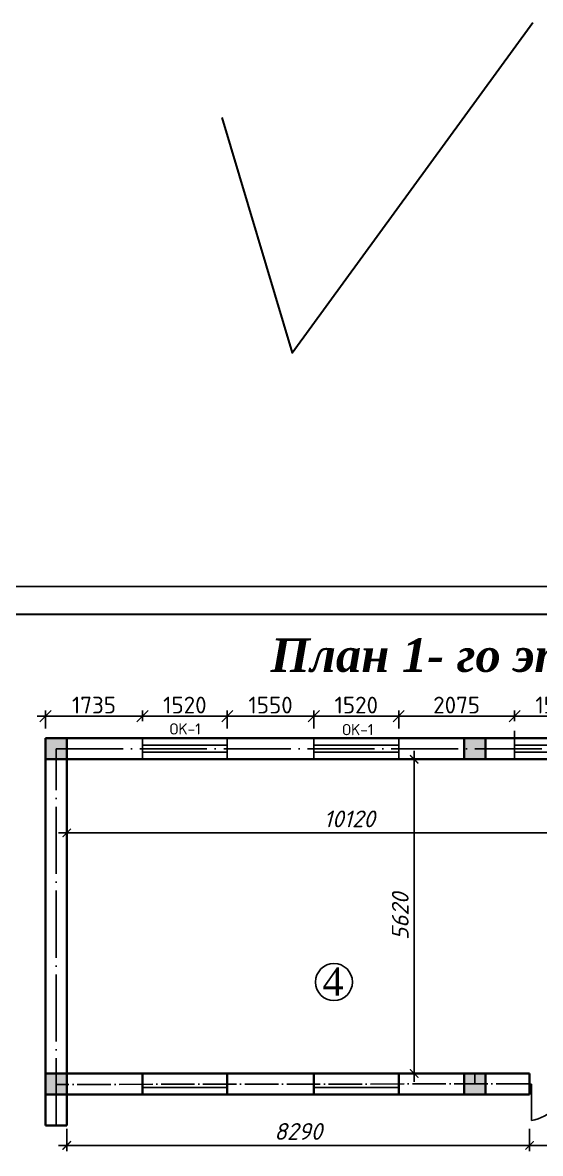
# Model space of a CAD drawing. Header units: millimetres. Extents: x 572274 to 2241483, y -888675 to -304135.
# Drawn here: x 658867 to 668140, y -452141 to -431910 of the extents above; entities that cross this region are included whole.
import ezdxf

# ---------------------------------------------------------------- set-up
doc = ezdxf.new("R2010")
doc.units = ezdxf.units.MM
doc.linetypes.add('ACAD_ISO04W100', pattern=[30, 24, -3, 0, -3])
doc.layers.add('oc', color=10, linetype='ACAD_ISO04W100')
doc.layers.add('Оси', color=10, linetype='ACAD_ISO04W100')
doc.layers.add('стены', color=250, linetype='Continuous', lineweight=30)
doc.styles.get("Standard").update_dxf_attribs({"font": 'isocpeur.ttf'})
doc.styles.add('style1', font='isocpeui.ttf')
doc.dimstyles.new('ISO-25$0', dxfattribs={"dimtxt": 300, "dimasz": 200, "dimexe": 100, "dimexo": 300, "dimgap": 50, "dimtad": 1, "dimdec": 0, "dimtxsty": 'Standard', "dimblk": 'OBLIQUE', "dimcen": 250, "dimdle": 150, "dimadec": 0, "dimazin": 0, "dimtfac": 1, "dimtdec": 0, "dimtmove": 0, "dimatfit": 3, "dimldrblk": 'OBLIQUE', "dimfxl": 1.25, "dimarcsym": 0})

# ---------------------------------------------------------------- blocks, each defined once
blk = doc.blocks.new('_Oblique')
at = {"color": 0, "linetype": 'ByBlock', "lineweight": -2}
blk.add_line((-0.5, -0.5), (0.5, 0.5), dxfattribs=at)
blk = doc.blocks.new('*D291')
at = {"color": 0, "lineweight": -2, "transparency": 16777216}
for p, q in [((659278, -444541), (659278, -444220)), ((661013, -444411), (661013, -444220)), ((659128, -444320), (661163, -444320))]:
    blk.add_line(p, q, dxfattribs=at)
at = {"layer": 'Defpoints', "color": 0, "lineweight": 25, "transparency": 16777216}
for p in [(661013, -444320), (659278, -444841), (661013, -444711)]:
    blk.add_point(p, dxfattribs=at)
at = {"color": 0, "lineweight": -2, "transparency": 16777216, "xscale": 200, "yscale": 200, "zscale": 200, "rotation": 180}
blk.add_blockref('_Oblique', (659278, -444320), dxfattribs=at)
at = {"color": 0, "lineweight": -2, "transparency": 16777216, "xscale": 200, "yscale": 200, "zscale": 200}
blk.add_blockref('_Oblique', (661013, -444320), dxfattribs=at)
at = {"color": 0, "transparency": 16777216, "insert": (660145, -444120), "char_height": 300, "attachment_point": 5}
blk.add_mtext('1735', dxfattribs=at)
blk = doc.blocks.new('*D292')
at = {"color": 0, "lineweight": -2, "transparency": 16777216}
for p, q in [((661013, -444411), (661013, -444220)), ((662533, -444411), (662533, -444220)), ((660863, -444320), (662683, -444320))]:
    blk.add_line(p, q, dxfattribs=at)
at = {"layer": 'Defpoints', "color": 0, "lineweight": 25, "transparency": 16777216}
for p in [(662533, -444320), (661013, -444711), (662533, -444711)]:
    blk.add_point(p, dxfattribs=at)
at = {"color": 0, "lineweight": -2, "transparency": 16777216, "xscale": 200, "yscale": 200, "zscale": 200, "rotation": 180}
blk.add_blockref('_Oblique', (661013, -444320), dxfattribs=at)
at = {"color": 0, "lineweight": -2, "transparency": 16777216, "xscale": 200, "yscale": 200, "zscale": 200}
blk.add_blockref('_Oblique', (662533, -444320), dxfattribs=at)
at = {"color": 0, "transparency": 16777216, "insert": (661773, -444120), "char_height": 300, "attachment_point": 5}
blk.add_mtext('1520', dxfattribs=at)
blk = doc.blocks.new('*D293')
at = {"color": 0, "lineweight": -2, "transparency": 16777216}
for p, q in [((662533, -444541), (662533, -444220)), ((664083, -444541), (664083, -444220)), ((662383, -444320), (664233, -444320))]:
    blk.add_line(p, q, dxfattribs=at)
at = {"layer": 'Defpoints', "color": 0, "lineweight": 25, "transparency": 16777216}
for p in [(664083, -444320), (662533, -444841), (664083, -444841)]:
    blk.add_point(p, dxfattribs=at)
at = {"color": 0, "lineweight": -2, "transparency": 16777216, "xscale": 200, "yscale": 200, "zscale": 200, "rotation": 180}
blk.add_blockref('_Oblique', (662533, -444320), dxfattribs=at)
at = {"color": 0, "lineweight": -2, "transparency": 16777216, "xscale": 200, "yscale": 200, "zscale": 200}
blk.add_blockref('_Oblique', (664083, -444320), dxfattribs=at)
at = {"color": 0, "transparency": 16777216, "insert": (663308, -444120), "char_height": 300, "attachment_point": 5}
blk.add_mtext('1550', dxfattribs=at)
blk = doc.blocks.new('*D294')
at = {"color": 0, "lineweight": -2, "transparency": 16777216}
for p, q in [((664083, -444541), (664083, -444220)), ((665603, -444541), (665603, -444220)), ((663933, -444320), (665753, -444320))]:
    blk.add_line(p, q, dxfattribs=at)
at = {"layer": 'Defpoints', "color": 0, "lineweight": 25, "transparency": 16777216}
for p in [(665603, -444320), (664083, -444841), (665603, -444841)]:
    blk.add_point(p, dxfattribs=at)
at = {"color": 0, "lineweight": -2, "transparency": 16777216, "xscale": 200, "yscale": 200, "zscale": 200, "rotation": 180}
blk.add_blockref('_Oblique', (664083, -444320), dxfattribs=at)
at = {"color": 0, "lineweight": -2, "transparency": 16777216, "xscale": 200, "yscale": 200, "zscale": 200}
blk.add_blockref('_Oblique', (665603, -444320), dxfattribs=at)
at = {"color": 0, "transparency": 16777216, "insert": (664843, -444120), "char_height": 300, "attachment_point": 5}
blk.add_mtext('1520', dxfattribs=at)
blk = doc.blocks.new('*D295')
at = {"color": 0, "lineweight": -2, "transparency": 16777216}
for p, q in [((665603, -444541), (665603, -444220)), ((667678, -444411), (667678, -444220)), ((665453, -444320), (667828, -444320))]:
    blk.add_line(p, q, dxfattribs=at)
at = {"layer": 'Defpoints', "color": 0, "lineweight": 25, "transparency": 16777216}
for p in [(667678, -444320), (665603, -444841), (667678, -444711)]:
    blk.add_point(p, dxfattribs=at)
at = {"color": 0, "lineweight": -2, "transparency": 16777216, "xscale": 200, "yscale": 200, "zscale": 200, "rotation": 180}
blk.add_blockref('_Oblique', (665603, -444320), dxfattribs=at)
at = {"color": 0, "lineweight": -2, "transparency": 16777216, "xscale": 200, "yscale": 200, "zscale": 200}
blk.add_blockref('_Oblique', (667678, -444320), dxfattribs=at)
at = {"color": 0, "transparency": 16777216, "insert": (666640, -444120), "char_height": 300, "attachment_point": 5}
blk.add_mtext('2075', dxfattribs=at)
blk = doc.blocks.new('*D296')
at = {"color": 0, "lineweight": -2, "transparency": 16777216}
for p, q in [((667678, -444411), (667678, -444220)), ((669198, -444411), (669198, -444220)), ((667528, -444320), (669348, -444320))]:
    blk.add_line(p, q, dxfattribs=at)
at = {"layer": 'Defpoints', "color": 0, "lineweight": 25, "transparency": 16777216}
for p in [(669198, -444320), (667678, -444711), (669198, -444711)]:
    blk.add_point(p, dxfattribs=at)
at = {"color": 0, "lineweight": -2, "transparency": 16777216, "xscale": 200, "yscale": 200, "zscale": 200, "rotation": 180}
blk.add_blockref('_Oblique', (667678, -444320), dxfattribs=at)
at = {"color": 0, "lineweight": -2, "transparency": 16777216, "xscale": 200, "yscale": 200, "zscale": 200}
blk.add_blockref('_Oblique', (669198, -444320), dxfattribs=at)
at = {"color": 0, "transparency": 16777216, "insert": (668438, -444120), "char_height": 300, "attachment_point": 5}
blk.add_mtext('1520', dxfattribs=at)
blk = doc.blocks.new('_ArchTick')
at = {"color": 0, "linetype": 'ByBlock', "const_width": 0.15}
blk.add_lwpolyline([(-0.5, -0.5), (0.5, 0.5)], dxfattribs=at)
blk = doc.blocks.new('*D270')
at = {"color": 5, "transparency": 16777216}
for p, q in [((659658, -451699), (659658, -452099)), ((667948, -451699), (667948, -452099)), ((659508, -451999), (668098, -451999))]:
    blk.add_line(p, q, dxfattribs=at)
at = {"layer": 'Defpoints', "color": 0, "lineweight": 25, "transparency": 16777216}
for p in [(659658, -451091), (667948, -451091), (667948, -451999)]:
    blk.add_point(p, dxfattribs=at)
at = {"color": 5, "transparency": 16777216, "xscale": 150, "yscale": 150, "zscale": 150, "rotation": 180}
blk.add_blockref('_ArchTick', (659658, -451999), dxfattribs=at)
at = {"color": 5, "transparency": 16777216, "xscale": 150, "yscale": 150, "zscale": 150}
blk.add_blockref('_ArchTick', (667948, -451999), dxfattribs=at)
at = {"color": 7, "lineweight": 5, "transparency": 16777216, "insert": (663803, -451749), "char_height": 300, "attachment_point": 5, "style": 'style1'}
blk.add_mtext('8290', dxfattribs=at)
blk = doc.blocks.new('*D254')
at = {"color": 5, "transparency": 16777216}
for p, q in [((667948, -451699), (667948, -452099)), ((669258, -451699), (669258, -452099)), ((669408, -451999), (667798, -451999))]:
    blk.add_line(p, q, dxfattribs=at)
at = {"layer": 'Defpoints', "color": 0, "lineweight": 25, "transparency": 16777216}
for p in [(667948, -450711), (669258, -450711), (667948, -451999)]:
    blk.add_point(p, dxfattribs=at)
at = {"color": 5, "transparency": 16777216, "xscale": 150, "yscale": 150, "zscale": 150, "rotation": 180}
blk.add_blockref('_ArchTick', (667948, -451999), dxfattribs=at)
at = {"color": 5, "transparency": 16777216, "xscale": 150, "yscale": 150, "zscale": 150}
blk.add_blockref('_ArchTick', (669258, -451999), dxfattribs=at)
at = {"color": 7, "lineweight": 5, "transparency": 16777216, "insert": (668603, -451749), "char_height": 300, "attachment_point": 5, "style": 'style1'}
blk.add_mtext('1310', dxfattribs=at)
blk = doc.blocks.new('*D1655')
at = {"color": 5}
for p, q in [((659658, -446107), (659658, -446507)), ((669778, -446107), (669778, -446507)), ((659508, -446407), (669928, -446407))]:
    blk.add_line(p, q, dxfattribs=at)
at = {"layer": 'Defpoints', "color": 0, "lineweight": 25}
for p in [(659658, -445091), (669778, -445091), (669778, -446407)]:
    blk.add_point(p, dxfattribs=at)
at = {"color": 5, "xscale": 150, "yscale": 150, "zscale": 150, "rotation": 180}
blk.add_blockref('_ArchTick', (659658, -446407), dxfattribs=at)
at = {"color": 5, "xscale": 150, "yscale": 150, "zscale": 150}
blk.add_blockref('_ArchTick', (669778, -446407), dxfattribs=at)
at = {"color": 7, "lineweight": 5, "insert": (664718, -446157), "char_height": 300, "attachment_point": 5, "style": 'style1'}
blk.add_mtext('10120', dxfattribs=at)
blk = doc.blocks.new('*D1657')
at = {"color": 5}
for p, q in [((665880, -450861), (665880, -444941)), ((666180, -445091), (665780, -445091)), ((666180, -450711), (665780, -450711))]:
    blk.add_line(p, q, dxfattribs=at)
at = {"layer": 'Defpoints', "color": 0, "lineweight": 25}
for p in [(665880, -445091), (666778, -445091), (666778, -450711)]:
    blk.add_point(p, dxfattribs=at)
at = {"color": 5, "xscale": 150, "yscale": 150, "zscale": 150}
for p, rotation in [((665880, -445091), 90), ((665880, -450711), 270)]:
    blk.add_blockref('_ArchTick', p, dxfattribs=dict(at, rotation=rotation))
at = {"color": 7, "lineweight": 5, "insert": (665630, -447901), "char_height": 300, "attachment_point": 5, "rotation": 90, "style": 'style1'}
blk.add_mtext('5620', dxfattribs=at)

msp = doc.modelspace()

# ---------------------------------------------------------------- hatches: boundary and pattern name
at = {"lineweight": 25}
h = msp.add_hatch(color=256, dxfattribs=at)
h.dxf.hatch_style = 1
h.paths.add_polyline_path([(659657.983, -444710.561), (659277.983, -444710.561), (659277.983, -445090.561), (659657.983, -445090.561)])
h = msp.add_hatch(color=256, dxfattribs=at)
h.dxf.hatch_style = 1
h.paths.add_polyline_path([(667157.983, -444710.561), (666777.983, -444710.561), (666777.983, -445090.561), (667157.983, -445090.561)])
h = msp.add_hatch(color=256, dxfattribs=at)
h.dxf.hatch_style = 1
h.paths.add_polyline_path([(659657.983, -450710.561), (659277.983, -450710.561), (659277.983, -451090.561), (659657.983, -451090.561)])
h = msp.add_hatch(color=256, dxfattribs=at)
h.dxf.hatch_style = 1
h.paths.add_polyline_path([(667157.983, -450710.561), (666777.983, -450710.561), (666777.983, -451090.561), (667157.983, -451090.561)])

# ---------------------------------------------------------------- linework, layer by layer
for p, q in [((667677.983, -445090.561), (667677.983, -444580.561)), ((661012.983, -445090.561), (661012.983, -444710.561)), ((662532.983, -445090.561), (662532.983, -444710.561)), ((664082.983, -445090.561), (664082.983, -444710.561)), ((664082.983, -445090.561), (664082.983, -444710.561)), ((665602.983, -445090.561), (665602.983, -444710.561)), ((667157.983, -445090.561), (667287.983, -445090.561))]:
    msp.add_line(p, q)
at = {"color": 5}
for p, q in [((661012.983, -444840.561), (662532.983, -444840.561)), ((664082.983, -444840.561), (665602.983, -444840.561)), ((669197.983, -444840.561), (667677.983, -444840.561)), ((661012.983, -444960.561), (662532.983, -444960.561)), ((664082.983, -444960.561), (665602.983, -444960.561)), ((669197.983, -444960.561), (667677.983, -444960.561)), ((661012.983, -450960.561), (662532.983, -450960.561)), ((664082.983, -450960.561), (665602.983, -450960.561))]:
    msp.add_line(p, q, dxfattribs=at)
at = {"lineweight": 25}
for p, q in [((661012.983, -451090.561), (661012.983, -450710.561)), ((661012.983, -450710.561), (661012.983, -451090.561)), ((666777.983, -451090.561), (659657.983, -451090.561))]:
    msp.add_line(p, q, dxfattribs=at)
at = {"color": 1, "lineweight": 30}
msp.add_lwpolyline([(662434.12, -433610.483), (663694.12, -437820.483), (668004.12, -431910.483)], dxfattribs=at)
at = {"lineweight": 25, "ltscale": 100}
msp.add_lwpolyline([(651500.723, -471699.651), (693500.723, -471699.651), (693500.723, -441999.651), (651500.723, -441999.651)], close=True, dxfattribs=at)
at = {"color": 1, "lineweight": 30}
msp.add_lwpolyline([(653500.723, -471199.651), (693000.723, -471199.651), (693000.723, -442499.651), (653500.723, -442499.651)], close=True, dxfattribs=at)
at = {"layer": 'oc', "ltscale": 25}
for p, q in [((666967.983, -450710.561), (666967.983, -450900.561)), ((667947.983, -450896.358), (659475.716, -450907.265))]:
    msp.add_line(p, q, dxfattribs=at)
at = {"layer": 'Оси', "ltscale": 50}
for p, q in [((659467.983, -444900.561), (680467.983, -444900.561)), ((659467.983, -451640.561), (659467.983, -444900.561))]:
    msp.add_line(p, q, dxfattribs=at)
at = {"layer": 'стены', "color": 0, "linetype": 'ByBlock', "lineweight": 35, "ltscale": 3}
for p, q in [((659277.983, -444710.561), (680657.983, -444710.561)), ((659277.983, -451640.561), (659277.983, -444710.561)), ((659657.983, -445090.561), (666777.983, -445090.561)), ((659657.983, -450710.561), (659657.983, -445090.561)), ((667157.983, -445090.561), (669777.983, -445090.561)), ((659657.983, -450710.561), (667947.983, -450710.561)), ((661012.983, -451090.561), (661012.983, -450710.561)), ((662532.983, -451090.561), (662532.983, -450710.561)), ((664082.983, -451090.561), (664082.983, -450710.561)), ((665602.983, -451090.561), (665602.983, -450710.561)), ((667947.983, -451090.561), (667947.983, -450710.561)), ((667947.983, -450710.561), (667947.983, -451090.561)), ((659657.983, -451640.561), (659657.983, -451090.561)), ((659657.983, -451090.561), (667947.983, -451090.561)), ((659657.983, -451640.561), (659277.983, -451640.561))]:
    msp.add_line(p, q, dxfattribs=at)
at = {"layer": 'стены', "color": 0, "linetype": 'ByBlock', "lineweight": -2, "ltscale": 3}
msp.add_line((667947.983, -450900.561), (667977.983, -450900.561), dxfattribs=at)
at = {"layer": 'стены', "color": 24, "linetype": 'ByBlock', "lineweight": -2, "ltscale": 3}
msp.add_line((667977.983, -450900.561), (667977.983, -451550.561), dxfattribs=at)
at = {"layer": 'стены', "color": 0, "linetype": 'ByBlock', "lineweight": 35, "ltscale": 3}
for points in [[(659277.983, -444710.561), (659657.983, -444710.561), (659657.983, -445090.561), (659277.983, -445090.561)], [(666777.983, -444710.561), (667157.983, -444710.561), (667157.983, -445090.561), (666777.983, -445090.561)], [(659277.983, -450710.561), (659657.983, -450710.561), (659657.983, -451090.561), (659277.983, -451090.561)], [(666777.983, -450710.561), (667157.983, -450710.561), (667157.983, -451090.561), (666777.983, -451090.561)], [(666777.983, -450710.561), (667157.983, -450710.561), (667157.983, -451090.561), (666777.983, -451090.561)]]:
    msp.add_lwpolyline(points, close=True, dxfattribs=at)
at = {"layer": 'стены', "color": 0, "linetype": 'ByBlock', "lineweight": -2, "ltscale": 3}
msp.add_circle((664443.715, -449075.152), 330.646, dxfattribs=at)
at = {"layer": 'стены', "color": 24, "linetype": 'ByBlock', "lineweight": -2, "ltscale": 3}
msp.add_arc((667873.613, -450830.316), 727.768, 278.2453, 354.4610839, dxfattribs=at)

# ---------------------------------------------------------------- texts
for p in [(661499.486, -444647.662), (664591.606, -444659.867)]:
    msp.add_text('ОK-1', height=200.6477).set_placement(p)
at = {"insert": (663307.983, -442926.704), "char_height": 600, "width": 43152.3985, "attachment_point": 1}
msp.add_mtext('{\\fTimes New Roman|b1|i1|c204|p18;План 1- го\\fTimes New Roman|b1|i1|c0|p18; \\fTimes New Roman|b1|i1|c204|p18;этажа на отм 0.000}', dxfattribs=at)
at = {"layer": 'стены', "color": 0, "linetype": 'ByBlock', "lineweight": -2, "ltscale": 3, "insert": (664236.777, -448817.322), "char_height": 500, "width": 1369.00072, "attachment_point": 1, "style": 'style1'}
msp.add_mtext('{\\fPalatino Linotype|b0|i0|c204|p18;4}', dxfattribs=at)

# ---------------------------------------------------------------- dimensions: what is measured, and where the dimension line sits
at = {"color": 5}
for base, p1, p2, picture, middle in [((661012.983, -444320.482), (659277.983, -444840.561), (661012.983, -444710.561), '*D291', (660145.483, -444120.482)), ((662532.983, -444320.482), (661012.983, -444710.561), (662532.983, -444710.561), '*D292', (661772.983, -444120.482)), ((664082.983, -444320.482), (662532.983, -444840.561), (664082.983, -444840.561), '*D293', (663307.983, -444120.482)), ((665602.983, -444320.482), (664082.983, -444840.561), (665602.983, -444840.561), '*D294', (664842.983, -444120.482)), ((667677.983, -444320.482), (665602.983, -444840.561), (667677.983, -444710.561), '*D295', (666640.483, -444120.482)), ((669197.983, -444320.482), (667677.983, -444710.561), (669197.983, -444710.561), '*D296', (668437.983, -444120.482))]:
    dim = msp.add_linear_dim(base=base, p1=p1, p2=p2, dimstyle='ISO-25$0', dxfattribs=at)
    dim.commit()
    dim.dimension.update_dxf_attribs({"geometry": picture, "text_midpoint": middle})
at = {"color": 0, "lineweight": 5}
dim = msp.add_linear_dim(base=(665879.547, -445090.561), p1=(666777.983, -450710.561), p2=(666777.983, -445090.561), angle=90, dimstyle='ISO-25$0', override={"dimasz": 150, "dimexo": 100, "dimgap": 100, "dimdec": 2, "dimtxsty": 'style1', "dimblk": 'ArchTick', "dimclrd": 5, "dimclre": 5, "dimclrt": 7, "dimtdec": 2, "dimtmove": 1, "dimldrblk": 'ArchTick', "dimfxl": 300, "dimfxlon": 1, "dimlwd": 65535, "dimlwe": 65535, "dimarcsym": 1}, dxfattribs=at)
dim.commit()
dim.dimension.update_dxf_attribs({"geometry": '*D1657', "text_midpoint": (665629.547, -447900.561)})
for base, p1, p2, picture, middle in [((669777.983, -446407.02), (659657.983, -445090.561), (669777.983, -445090.561), '*D1655', (664717.983, -446157.02)), ((667947.983, -451998.975), (669257.983, -450710.561), (667947.983, -450710.561), '*D254', (668602.983, -451748.975)), ((667947.983, -451998.975), (659657.983, -451090.561), (667947.983, -451090.561), '*D270', (663802.983, -451748.975))]:
    dim = msp.add_linear_dim(base=base, p1=p1, p2=p2, dimstyle='ISO-25$0', override={"dimasz": 150, "dimexo": 100, "dimgap": 100, "dimdec": 2, "dimtxsty": 'style1', "dimblk": 'ArchTick', "dimclrd": 5, "dimclre": 5, "dimclrt": 7, "dimtdec": 2, "dimtmove": 1, "dimldrblk": 'ArchTick', "dimfxl": 300, "dimfxlon": 1, "dimlwd": 65535, "dimlwe": 65535, "dimarcsym": 1}, dxfattribs=at)
    dim.commit()
    dim.dimension.update_dxf_attribs({"geometry": picture, "text_midpoint": middle})

doc.saveas('drawing.dxf')
